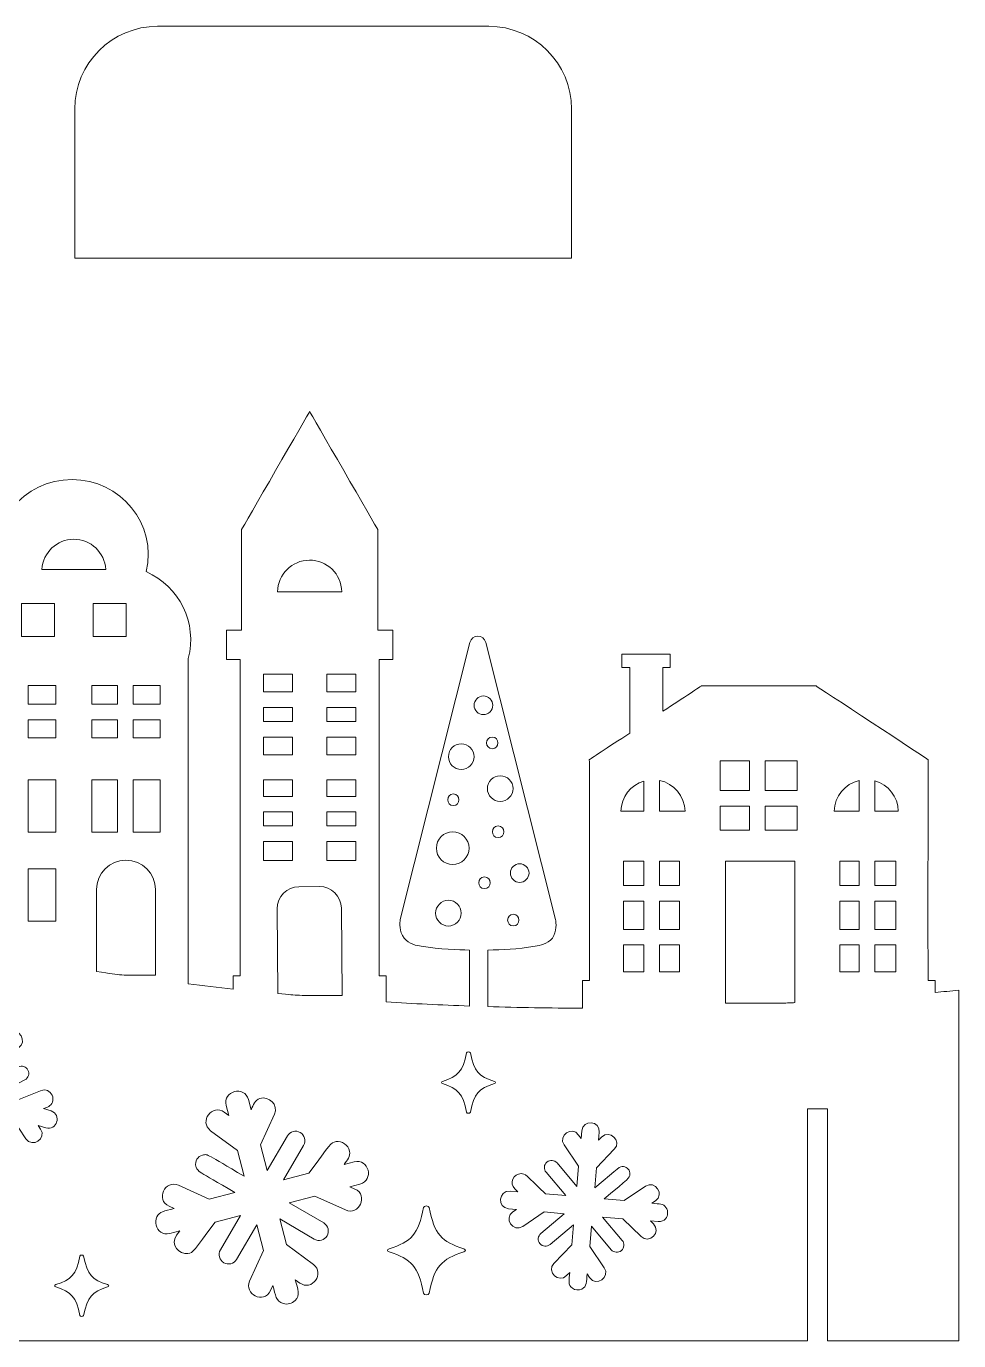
# Model space of a CAD drawing. Header units: inches. Extents: x 1873 to 2490, y -388 to -183.
# Drawn here: x 2036.8 to 2177.6, y -388 to -189.6 of the extents above; entities that cross this region are included whole.
import ezdxf

# ---------------------------------------------------------------- set-up
doc = ezdxf.new("R2010")
doc.units = ezdxf.units.IN
doc.header["$MEASUREMENT"] = 0
doc.layers.add('_U+0421_U+043B_U+043E_U+0439 1', color=7, linetype='Continuous')

# ---------------------------------------------------------------- blocks, each defined once
blk = doc.blocks.new('block 7')
at = {"layer": '_U+0421_U+043B_U+043E_U+0439 1', "color": 1, "lineweight": 5, "true_color": 0xff0000}
blk.add_open_spline([(2119.17, -202.06), (2119.17, -202.06), (2119.17, -224.55), (2119.17, -224.55), (2119.17, -224.55), (2044.17, -224.55), (2044.17, -224.55), (2044.17, -224.55), (2044.17, -202.06), (2044.17, -202.06), (2044.17, -195.15), (2049.77, -189.55), (2056.68, -189.55), (2056.68, -189.55), (2106.66, -189.55), (2106.66, -189.55), (2113.57, -189.55), (2119.17, -195.15), (2119.17, -202.06)], degree=3, knots=[0, 0, 0, 0, 1, 1, 1, 2, 2, 2, 3, 3, 3, 4, 4, 4, 5, 5, 5, 6, 6, 6, 6], dxfattribs=at)
blk = doc.blocks.new('block 6')
at = {"layer": '_U+0421_U+043B_U+043E_U+0439 1'}
blk.add_blockref('block 7', (0, 0), dxfattribs=at)
blk = doc.blocks.new('block 9')
at = {"layer": '_U+0421_U+043B_U+043E_U+0439 1', "color": 1, "lineweight": 5, "true_color": 0xff0000}
for points in [[(2036.11, -276.71), (2041.09, -276.71), (2041.09, -281.69), (2036.11, -281.69), (2036.11, -276.71)], [(2051.94, -276.71), (2051.94, -281.69), (2046.96, -281.69), (2046.96, -276.71), (2051.94, -276.71)], [(2072.66, -287.35), (2077.06, -287.35), (2077.06, -290.04), (2072.66, -290.04), (2072.66, -287.35)], [(2082.2, -290.04), (2082.2, -287.35), (2086.6, -287.35), (2086.6, -290.04), (2082.2, -290.04)], [(2037.14, -291.91), (2037.14, -289.07), (2041.32, -289.07), (2041.32, -291.91), (2037.14, -291.91)], [(2046.73, -291.91), (2046.73, -289.07), (2050.64, -289.07), (2050.64, -291.91), (2046.73, -291.91)], [(2053, -289.07), (2057.05, -289.07), (2057.05, -291.91), (2053, -291.91), (2053, -289.07)], [(2072.66, -292.39), (2077.06, -292.39), (2077.06, -294.51), (2072.66, -294.51), (2072.66, -292.39)], [(2082.2, -294.51), (2082.2, -292.39), (2086.6, -292.39), (2086.6, -294.51), (2082.2, -294.51)], [(2037.14, -296.99), (2037.14, -294.26), (2041.32, -294.26), (2041.32, -296.99), (2037.14, -296.99)], [(2046.73, -296.99), (2046.73, -294.26), (2050.64, -294.26), (2050.64, -296.99), (2046.73, -296.99)], [(2053, -294.26), (2057.05, -294.26), (2057.05, -296.99), (2053, -296.99), (2053, -294.26)], [(2072.66, -296.87), (2077.06, -296.87), (2077.06, -299.56), (2072.66, -299.56), (2072.66, -296.87)], [(2082.2, -299.56), (2082.2, -296.87), (2086.6, -296.87), (2086.6, -299.56), (2082.2, -299.56)], [(2141.6, -300.44), (2146.03, -300.44), (2146.03, -304.93), (2141.6, -304.93), (2141.6, -300.44)], [(2153.25, -304.93), (2148.38, -304.93), (2148.38, -300.44), (2153.25, -300.44), (2153.25, -304.93)], [(2037.14, -311.22), (2037.14, -303.31), (2041.32, -303.31), (2041.32, -311.22), (2037.14, -311.22)], [(2050.64, -303.31), (2050.64, -311.22), (2046.73, -311.22), (2046.73, -303.31), (2050.64, -303.31)], [(2053, -303.31), (2057.05, -303.31), (2057.05, -311.22), (2053, -311.22), (2053, -303.31)], [(2072.66, -303.3), (2077.06, -303.3), (2077.06, -305.82), (2072.66, -305.82), (2072.66, -303.3)], [(2082.2, -305.82), (2082.2, -303.3), (2086.6, -303.3), (2086.6, -305.82), (2082.2, -305.82)], [(2141.6, -307.29), (2146.03, -307.29), (2146.03, -310.94), (2141.6, -310.94), (2141.6, -307.29)], [(2153.25, -310.94), (2148.38, -310.94), (2148.38, -307.29), (2153.25, -307.29), (2153.25, -310.94)], [(2072.66, -308.17), (2077.06, -308.17), (2077.06, -310.29), (2072.66, -310.29), (2072.66, -308.17)], [(2082.2, -310.29), (2082.2, -308.17), (2086.6, -308.17), (2086.6, -310.29), (2082.2, -310.29)], [(2072.66, -312.65), (2077.06, -312.65), (2077.06, -315.51), (2072.66, -315.51), (2072.66, -312.65)], [(2082.2, -315.51), (2082.2, -312.65), (2086.6, -312.65), (2086.6, -315.51), (2082.2, -315.51)], [(2041.32, -316.74), (2041.32, -324.66), (2037.14, -324.66), (2037.14, -316.74), (2041.32, -316.74)], [(2127.01, -319.26), (2127.01, -315.58), (2130.09, -315.58), (2130.09, -319.26), (2127.01, -319.26)], [(2135.46, -319.26), (2132.45, -319.26), (2132.45, -315.58), (2135.46, -315.58), (2135.46, -319.26)], [(2162.59, -319.26), (2159.66, -319.26), (2159.66, -315.58), (2162.59, -315.58), (2162.59, -319.26)], [(2168.11, -319.26), (2164.95, -319.26), (2164.95, -315.58), (2168.11, -315.58), (2168.11, -319.26)], [(2127.01, -325.9), (2127.01, -321.62), (2130.09, -321.62), (2130.09, -325.9), (2127.01, -325.9)], [(2135.46, -325.9), (2132.45, -325.9), (2132.45, -321.62), (2135.46, -321.62), (2135.46, -325.9)], [(2162.59, -325.9), (2159.66, -325.9), (2159.66, -321.62), (2162.59, -321.62), (2162.59, -325.9)], [(2168.11, -325.9), (2164.95, -325.9), (2164.95, -321.62), (2168.11, -321.62), (2168.11, -325.9)], [(2130.09, -328.25), (2130.09, -332.3), (2127.01, -332.3), (2127.01, -328.25), (2130.09, -328.25)], [(2135.46, -332.3), (2132.45, -332.3), (2132.45, -328.25), (2135.46, -328.25), (2135.46, -332.3)], [(2162.59, -332.3), (2159.66, -332.3), (2159.66, -328.25), (2162.59, -328.25), (2162.59, -332.3)], [(2168.11, -332.3), (2164.95, -332.3), (2164.95, -328.25), (2168.11, -328.25), (2168.11, -332.3)]]:
    blk.add_lwpolyline(points, dxfattribs=at)
for points, knots in [([(2174.06, -335.42), (2174.06, -335.42), (2174.06, -333.64), (2174.06, -333.64), (2174.06, -333.64), (2172.99, -333.64), (2172.99, -333.64), (2172.99, -326), (2172.98, -300.46), (2173.02, -300.28), (2173.01, -300.27), (2156.09, -289.14), (2156.08, -289.13), (2156.08, -289.13), (2138.79, -289.13), (2138.79, -289.13), (2138.79, -289.13), (2136.15, -290.87), (2132.95, -292.97), (2132.95, -292.97), (2132.95, -286.36), (2132.95, -286.36), (2132.95, -286.36), (2134.05, -286.36), (2134.05, -286.36), (2134.05, -286.36), (2134.05, -284.36), (2134.05, -284.36), (2134.05, -284.36), (2126.76, -284.36), (2126.76, -284.36), (2126.76, -284.36), (2126.76, -286.36), (2126.76, -286.36), (2126.76, -286.36), (2127.96, -286.36), (2127.96, -286.36), (2127.96, -286.36), (2127.96, -296.26), (2127.96, -296.26), (2124.64, -298.44), (2121.85, -300.28), (2121.85, -300.28), (2121.9, -300.49), (2121.89, -326), (2121.88, -333.64), (2121.88, -333.64), (2120.81, -333.64), (2120.81, -333.64), (2120.81, -333.64), (2120.81, -337.8), (2120.81, -337.8), (2115.91, -337.79), (2111.15, -337.7), (2106.52, -337.56), (2106.52, -337.56), (2106.52, -329.03), (2106.52, -329.03), (2108.69, -328.97), (2110.93, -328.91), (2113.69, -328.44), (2114.39, -328.32), (2115.51, -328.15), (2116.27, -327.21), (2116.98, -326.21), (2116.86, -324.92), (2116.74, -324.39), (2116.74, -324.39), (2106.23, -282.61), (2106.23, -282.61), (2105.93, -281.32), (2104.11, -281.32), (2103.82, -282.61), (2103.82, -282.61), (2093.3, -324.39), (2093.3, -324.39), (2093.24, -324.92), (2093.12, -326.21), (2093.89, -327.21), (2094.65, -328.15), (2095.77, -328.38), (2096.47, -328.44), (2099.29, -328.91), (2102.05, -328.97), (2103.76, -329.03), (2103.76, -329.03), (2103.76, -337.47), (2103.76, -337.47), (2099.45, -337.31), (2095.25, -337.11), (2091.17, -336.86), (2091.17, -336.86), (2091.17, -332.92), (2091.17, -332.92), (2091.17, -332.92), (2090.11, -332.92), (2090.11, -332.92), (2090.11, -332.92), (2090.11, -285.15), (2090.11, -285.15), (2090.11, -285.15), (2092.17, -285.15), (2092.17, -285.15), (2092.17, -285.15), (2092.17, -280.75), (2092.17, -280.75), (2092.17, -280.75), (2089.91, -280.75), (2089.91, -280.75), (2089.91, -280.75), (2089.91, -265.51), (2089.91, -265.51), (2089.8, -265.33), (2079.73, -247.89), (2079.63, -247.72), (2079.52, -247.91), (2069.46, -265.33), (2069.36, -265.52), (2069.36, -265.52), (2069.36, -280.75), (2069.36, -280.75), (2069.36, -280.75), (2067.09, -280.75), (2067.09, -280.75), (2067.09, -280.75), (2067.09, -285.15), (2067.09, -285.15), (2067.09, -285.15), (2069.16, -285.15), (2069.16, -285.15), (2069.16, -285.15), (2069.16, -332.92), (2069.16, -332.92), (2069.16, -332.92), (2068.09, -332.92), (2068.09, -332.92), (2068.09, -332.92), (2068.09, -334.91), (2068.09, -334.91), (2065.78, -334.66), (2063.53, -334.4), (2061.31, -334.13), (2061.31, -334.13), (2061.31, -285.02), (2061.31, -285.02), (2062.71, -279.61), (2059.96, -274.15), (2054.96, -271.89), (2056.65, -264.67), (2051.06, -257.99), (2043.75, -257.99), (2036.42, -257.99), (2030.85, -264.68), (2032.53, -271.89), (2027.53, -274.15), (2024.93, -279.51), (2026.08, -284.61), (2026.08, -284.61), (2026.08, -328.72), (2026.08, -328.72), (2023.61, -328.28), (2021.17, -327.87), (2018.76, -327.49), (2019.62, -326.23), (2019.25, -324.49), (2017.87, -323.7), (2020.17, -322.9), (2018.44, -319.7), (2018.44, -315.82), (2018.44, -313.63), (2018.24, -311.65), (2017.91, -310.2), (2018.35, -309.56), (2018.31, -308.69), (2017.75, -308.09), (2018.97, -307.46), (2019.54, -306.01), (2019.04, -304.7), (2019.11, -304.55), (2023.99, -294.67), (2024.16, -294.67), (2024.16, -294.67), (2016.51, -288.76), (2016.51, -288.76), (2016.51, -288.76), (2008.86, -294.67), (2008.86, -294.67), (2009.03, -294.67), (2013.9, -304.55), (2013.98, -304.7), (2013.47, -306.01), (2014.04, -307.46), (2015.26, -308.09), (2014.69, -308.7), (2014.64, -309.64), (2015.21, -310.33), (2014.9, -311.77), (2014.71, -313.7), (2014.71, -315.82), (2014.71, -319.67), (2012.76, -322.94), (2015.12, -323.72), (2014.06, -324.34), (2013.55, -325.57), (2013.91, -326.76), (2011.72, -326.44), (2009.56, -326.14), (2007.43, -325.87), (2007.43, -325.87), (2007.43, -325.35), (2007.43, -325.35), (2007.43, -325.35), (2006.16, -325.35), (2006.16, -325.35), (2006.16, -325.35), (2006.16, -299.66), (2006.16, -299.66), (2006.16, -299.66), (2009.23, -299.66), (2009.23, -299.66), (2009.23, -299.66), (2004.76, -293.69), (2004.76, -293.69), (2004.76, -293.69), (2004.96, -280.92), (2004.96, -280.92), (2004.96, -280.92), (2006.06, -280.92), (2006.06, -280.92), (2006.06, -280.92), (2006.06, -278.93), (2006.06, -278.93), (2006.06, -278.93), (1998.77, -278.93), (1998.77, -278.93), (1998.77, -278.93), (1998.77, -280.92), (1998.77, -280.92), (1998.77, -280.92), (1999.97, -280.92), (1999.97, -280.92), (1999.97, -280.92), (1999.97, -287.3), (1999.97, -287.3), (1999.97, -287.3), (1995.15, -280.86), (1995.15, -280.86), (1995.15, -280.86), (1981.08, -299.66), (1981.08, -299.66), (1981.08, -299.66), (1984.14, -299.66), (1984.14, -299.66), (1984.14, -299.66), (1984.14, -323.55), (1984.14, -323.55), (1982.15, -323.41), (1979.52, -323.26), (1977.8, -323.17), (1977.8, -323.17), (1977.8, -279.95), (1977.8, -279.95), (1979.29, -279.91), (1980.77, -279.82), (1982.25, -279.86), (1978.06, -273.12), (1976.37, -266), (1976.37, -262.76), (1976.37, -262.76), (1952.91, -262.76), (1952.91, -262.76), (1952.91, -262.76), (1953, -257.05), (1953, -257.05), (1953, -257.05), (1954.14, -257.05), (1954.14, -257.05), (1954.14, -257.05), (1954.14, -255.01), (1954.14, -255.01), (1954.14, -255.01), (1946.66, -255.01), (1946.66, -255.01), (1946.66, -255.01), (1946.66, -257.05), (1946.66, -257.05), (1946.66, -257.05), (1947.89, -257.05), (1947.89, -257.05), (1947.89, -257.05), (1947.89, -262.76), (1947.89, -262.76), (1947.89, -262.76), (1945.73, -262.76), (1945.73, -262.76), (1945.73, -266.35), (1943.88, -273.37), (1939.84, -279.86), (1941.33, -279.82), (1942.81, -279.91), (1944.29, -279.95), (1944.29, -279.95), (1944.29, -323.18), (1944.29, -323.18), (1941.92, -323.31), (1940.55, -323.39), (1937.9, -323.59), (1937.9, -323.59), (1937.9, -298.25), (1937.9, -298.25), (1937.9, -298.25), (1940.97, -298.25), (1940.97, -298.25), (1940.97, -298.25), (1926.89, -279.45), (1926.89, -279.45), (1926.89, -279.45), (1922.08, -285.88), (1922.08, -285.88), (1922.08, -285.88), (1922.08, -279.51), (1922.08, -279.51), (1922.08, -279.51), (1923.27, -279.51), (1923.27, -279.51), (1923.27, -279.51), (1923.27, -277.51), (1923.27, -277.51), (1923.27, -277.51), (1915.98, -277.51), (1915.98, -277.51), (1915.98, -277.51), (1915.98, -279.51), (1915.98, -279.51), (1915.98, -279.51), (1917.09, -279.51), (1917.09, -279.51), (1917.09, -279.51), (1917.29, -292.28), (1917.29, -292.28), (1917.29, -292.28), (1912.81, -298.25), (1912.81, -298.25), (1912.81, -298.25), (1915.88, -298.25), (1915.88, -298.25), (1915.88, -298.25), (1915.88, -323.94), (1915.88, -323.94), (1915.88, -323.94), (1914.61, -323.94), (1914.61, -323.94), (1914.61, -323.94), (1914.61, -326.37), (1914.61, -326.37), (1907.42, -327.55), (1901.16, -328.91), (1895.81, -330.25), (1895.81, -330.25), (1895.81, -324.99), (1895.81, -324.99), (1904.08, -324.71), (1907.9, -324.66), (1907.37, -319.87), (1907.37, -319.87), (1895.75, -273.71), (1895.75, -273.71), (1895.42, -272.28), (1893.41, -272.28), (1893.09, -273.71), (1893.09, -273.71), (1881.47, -319.87), (1881.47, -319.87), (1881.34, -320.45), (1881.21, -321.88), (1881.99, -322.98), (1882.83, -324.02), (1884.06, -324.21), (1884.84, -324.34), (1887.89, -324.86), (1890.36, -324.93), (1892.76, -324.99), (1892.76, -324.99), (1892.76, -331.04), (1892.76, -331.04), (1881.17, -334.11), (1874.56, -336.87), (1872.83, -336.87), (1872.83, -339.68), (1872.83, -388), (1872.83, -388), (1872.83, -388), (1892.64, -388), (1892.64, -388), (1892.64, -388), (1892.64, -353), (1892.64, -353), (1892.64, -353), (1895.64, -353), (1895.64, -353), (1895.64, -353), (1895.64, -388), (1895.64, -388), (1895.64, -388), (2154.81, -388), (2154.81, -388), (2154.81, -388), (2154.81, -353), (2154.81, -353), (2154.81, -353), (2157.81, -353), (2157.81, -353), (2157.81, -353), (2157.81, -388), (2157.81, -388), (2157.81, -388), (2177.63, -388), (2177.63, -388), (2177.63, -388), (2177.63, -335.09), (2177.63, -335.09), (2176.43, -335.2), (2175.24, -335.31), (2174.06, -335.42)], [0, 0, 0, 0, 1, 1, 1, 2, 2, 2, 3, 3, 3, 4, 4, 4, 5, 5, 5, 6, 6, 6, 7, 7, 7, 8, 8, 8, 9, 9, 9, 10, 10, 10, 11, 11, 11, 12, 12, 12, 13, 13, 13, 14, 14, 14, 15, 15, 15, 16, 16, 16, 17, 17, 17, 18, 18, 18, 19, 19, 19, 20, 20, 20, 21, 21, 21, 22, 22, 22, 23, 23, 23, 24, 24, 24, 25, 25, 25, 26, 26, 26, 27, 27, 27, 28, 28, 28, 29, 29, 29, 30, 30, 30, 31, 31, 31, 32, 32, 32, 33, 33, 33, 34, 34, 34, 35, 35, 35, 36, 36, 36, 37, 37, 37, 38, 38, 38, 39, 39, 39, 40, 40, 40, 41, 41, 41, 42, 42, 42, 43, 43, 43, 44, 44, 44, 45, 45, 45, 46, 46, 46, 47, 47, 47, 48, 48, 48, 49, 49, 49, 50, 50, 50, 51, 51, 51, 52, 52, 52, 53, 53, 53, 54, 54, 54, 55, 55, 55, 56, 56, 56, 57, 57, 57, 58, 58, 58, 59, 59, 59, 60, 60, 60, 61, 61, 61, 62, 62, 62, 63, 63, 63, 64, 64, 64, 65, 65, 65, 66, 66, 66, 67, 67, 67, 68, 68, 68, 69, 69, 69, 70, 70, 70, 71, 71, 71, 72, 72, 72, 73, 73, 73, 74, 74, 74, 75, 75, 75, 76, 76, 76, 77, 77, 77, 78, 78, 78, 79, 79, 79, 80, 80, 80, 81, 81, 81, 82, 82, 82, 83, 83, 83, 84, 84, 84, 85, 85, 85, 86, 86, 86, 87, 87, 87, 88, 88, 88, 89, 89, 89, 90, 90, 90, 91, 91, 91, 92, 92, 92, 93, 93, 93, 94, 94, 94, 95, 95, 95, 96, 96, 96, 97, 97, 97, 98, 98, 98, 99, 99, 99, 100, 100, 100, 101, 101, 101, 102, 102, 102, 103, 103, 103, 104, 104, 104, 105, 105, 105, 106, 106, 106, 107, 107, 107, 108, 108, 108, 109, 109, 109, 110, 110, 110, 111, 111, 111, 112, 112, 112, 113, 113, 113, 114, 114, 114, 115, 115, 115, 116, 116, 116, 117, 117, 117, 118, 118, 118, 119, 119, 119, 120, 120, 120, 121, 121, 121, 122, 122, 122, 123, 123, 123, 124, 124, 124, 125, 125, 125, 126, 126, 126, 127, 127, 127, 128, 128, 128, 129, 129, 129, 130, 130, 130, 131, 131, 131, 132, 132, 132, 133, 133, 133, 134, 134, 134, 135, 135, 135, 136, 136, 136, 137, 137, 137, 138, 138, 138, 139, 139, 139, 140, 140, 140, 141, 141, 141, 141]), ([(2043.98, -267.01), (2046.57, -266.99), (2048.69, -269), (2048.86, -271.55), (2048.86, -271.55), (2039.19, -271.55), (2039.19, -271.55), (2039.36, -268.97), (2041.51, -267.01), (2043.98, -267.01)], [0, 0, 0, 0, 1, 1, 1, 2, 2, 2, 3, 3, 3, 3]), ([(2079.59, -270.16), (2082.25, -270.14), (2084.43, -272.26), (2084.47, -274.92), (2084.47, -274.92), (2074.79, -274.92), (2074.79, -274.92), (2074.83, -272.3), (2076.95, -270.18), (2079.59, -270.16)], [0, 0, 0, 0, 1, 1, 1, 2, 2, 2, 3, 3, 3, 3]), ([(2105.87, -290.66), (2106.64, -290.66), (2107.28, -291.31), (2107.28, -292.07), (2107.28, -292.83), (2106.64, -293.48), (2105.87, -293.48), (2105.11, -293.48), (2104.46, -292.83), (2104.46, -292.07), (2104.46, -291.31), (2105.11, -290.66), (2105.87, -290.66)], [0, 0, 0, 0, 1, 1, 1, 2, 2, 2, 3, 3, 3, 4, 4, 4, 4]), ([(2107.2, -298.63), (2106.06, -298.63), (2106.07, -296.86), (2107.2, -296.86), (2108.34, -296.86), (2108.34, -298.63), (2107.2, -298.63)], [0, 0, 0, 0, 1, 1, 1, 2, 2, 2, 2]), ([(2102.52, -301.77), (2101.47, -301.77), (2100.58, -300.88), (2100.58, -299.83), (2100.58, -298.71), (2101.47, -297.89), (2102.52, -297.89), (2103.58, -297.89), (2104.46, -298.77), (2104.46, -299.83), (2104.46, -300.88), (2103.58, -301.77), (2102.52, -301.77)], [0, 0, 0, 0, 1, 1, 1, 2, 2, 2, 3, 3, 3, 4, 4, 4, 4]), ([(2110.34, -304.64), (2110.34, -305.7), (2109.46, -306.58), (2108.4, -306.58), (2107.34, -306.58), (2106.46, -305.7), (2106.46, -304.64), (2106.46, -303.59), (2107.34, -302.71), (2108.4, -302.71), (2109.46, -302.71), (2110.34, -303.59), (2110.34, -304.64)], [0, 0, 0, 0, 1, 1, 1, 2, 2, 2, 3, 3, 3, 4, 4, 4, 4]), ([(2130.09, -303.51), (2130.09, -303.51), (2130.09, -308.07), (2130.09, -308.07), (2130.09, -308.07), (2126.62, -308.07), (2126.62, -308.07), (2126.66, -305.91), (2128.11, -304.1), (2130.09, -303.51)], [0, 0, 0, 0, 1, 1, 1, 2, 2, 2, 3, 3, 3, 3]), ([(2132.45, -308.07), (2132.45, -308.07), (2132.45, -303.41), (2132.45, -303.41), (2134.62, -303.86), (2136.27, -305.76), (2136.31, -308.07), (2136.31, -308.07), (2132.45, -308.07), (2132.45, -308.07)], [0, 0, 0, 0, 1, 1, 1, 2, 2, 2, 3, 3, 3, 3]), ([(2162.59, -308.07), (2162.59, -308.07), (2158.82, -308.07), (2158.82, -308.07), (2158.87, -305.8), (2160.46, -303.91), (2162.59, -303.43), (2162.59, -303.43), (2162.59, -308.07), (2162.59, -308.07)], [0, 0, 0, 0, 1, 1, 1, 2, 2, 2, 3, 3, 3, 3]), ([(2164.95, -308.07), (2164.95, -308.07), (2164.95, -303.48), (2164.95, -303.48), (2166.97, -304.04), (2168.47, -305.87), (2168.51, -308.07), (2168.51, -308.07), (2164.95, -308.07), (2164.95, -308.07)], [0, 0, 0, 0, 1, 1, 1, 2, 2, 2, 3, 3, 3, 3]), ([(2101.32, -305.45), (2102.46, -305.45), (2102.46, -307.21), (2101.32, -307.21), (2100.18, -307.21), (2100.19, -305.45), (2101.32, -305.45)], [0, 0, 0, 0, 1, 1, 1, 2, 2, 2, 2]), ([(2101.23, -316.1), (2099.88, -316.1), (2098.76, -314.99), (2098.76, -313.63), (2098.76, -312.28), (2099.88, -311.17), (2101.23, -311.17), (2102.58, -311.17), (2103.7, -312.28), (2103.7, -313.63), (2103.7, -314.99), (2102.58, -316.1), (2101.23, -316.1)], [0, 0, 0, 0, 1, 1, 1, 2, 2, 2, 3, 3, 3, 4, 4, 4, 4]), ([(2108.08, -312.03), (2106.95, -312.03), (2106.95, -310.27), (2108.08, -310.27), (2109.22, -310.27), (2109.22, -312.03), (2108.08, -312.03)], [0, 0, 0, 0, 1, 1, 1, 2, 2, 2, 2]), ([(2056.34, -332.8), (2050.22, -332.8), (2051.86, -332.92), (2047.44, -332.26), (2047.44, -332.26), (2047.44, -319.9), (2047.44, -319.9), (2047.44, -317.44), (2049.43, -315.45), (2051.89, -315.45), (2054.35, -315.45), (2056.34, -317.44), (2056.34, -319.9), (2056.34, -319.9), (2056.34, -332.8), (2056.34, -332.8)], [0, 0, 0, 0, 1, 1, 1, 2, 2, 2, 3, 3, 3, 4, 4, 4, 5, 5, 5, 5]), ([(2111.34, -315.99), (2112.1, -315.99), (2112.75, -316.63), (2112.75, -317.4), (2112.75, -318.16), (2112.1, -318.81), (2111.34, -318.81), (2110.57, -318.81), (2109.93, -318.16), (2109.93, -317.4), (2109.93, -316.63), (2110.57, -315.99), (2111.34, -315.99)], [0, 0, 0, 0, 1, 1, 1, 2, 2, 2, 3, 3, 3, 4, 4, 4, 4]), ([(2152.9, -336.96), (2151.59, -337.04), (2153, -337.02), (2142.4, -337.02), (2142.4, -337.02), (2142.4, -315.58), (2142.4, -315.58), (2142.4, -315.58), (2152.9, -315.58), (2152.9, -315.58), (2152.9, -315.58), (2152.9, -336.96), (2152.9, -336.96)], [0, 0, 0, 0, 1, 1, 1, 2, 2, 2, 3, 3, 3, 4, 4, 4, 4]), ([(2084.54, -335.86), (2076.78, -335.86), (2078.4, -335.93), (2074.84, -335.59), (2074.84, -335.59), (2074.73, -322.79), (2074.73, -322.79), (2074.71, -320.97), (2076.18, -319.47), (2078, -319.46), (2078, -319.46), (2081.09, -319.43), (2081.09, -319.43), (2082.91, -319.42), (2084.41, -320.88), (2084.42, -322.71), (2084.42, -322.71), (2084.54, -335.86), (2084.54, -335.86)], [0, 0, 0, 0, 1, 1, 1, 2, 2, 2, 3, 3, 3, 4, 4, 4, 5, 5, 5, 6, 6, 6, 6]), ([(2106.02, -319.73), (2104.89, -319.73), (2104.89, -317.97), (2106.02, -317.97), (2107.16, -317.97), (2107.16, -319.73), (2106.02, -319.73)], [0, 0, 0, 0, 1, 1, 1, 2, 2, 2, 2]), ([(2100.58, -325.39), (2099.53, -325.39), (2098.65, -324.51), (2098.65, -323.45), (2098.65, -322.39), (2099.53, -321.51), (2100.58, -321.51), (2101.64, -321.51), (2102.52, -322.39), (2102.52, -323.45), (2102.52, -324.51), (2101.64, -325.39), (2100.58, -325.39)], [0, 0, 0, 0, 1, 1, 1, 2, 2, 2, 3, 3, 3, 4, 4, 4, 4]), ([(2110.38, -325.38), (2109.24, -325.38), (2109.24, -323.61), (2110.38, -323.61), (2111.51, -323.61), (2111.51, -325.38), (2110.38, -325.38)], [0, 0, 0, 0, 1, 1, 1, 2, 2, 2, 2]), ([(2039.79, -355.86), (2039.79, -355.86), (2038.64, -355.5), (2038.64, -355.5), (2038.64, -355.5), (2039, -356.04), (2039, -356.04), (2039.96, -357.49), (2037.75, -358.96), (2036.78, -357.51), (2036.78, -357.51), (2034.64, -354.28), (2034.64, -354.28), (2034.64, -354.28), (2031.72, -353.36), (2031.72, -353.36), (2031.72, -353.36), (2033.86, -357.46), (2033.86, -357.46), (2034.13, -357.98), (2033.92, -358.65), (2033.4, -358.92), (2032.87, -359.19), (2032.2, -358.98), (2031.93, -358.47), (2031.93, -358.47), (2029.8, -354.37), (2029.8, -354.37), (2029.8, -354.37), (2028.88, -357.28), (2028.88, -357.28), (2028.88, -357.28), (2030.3, -360.88), (2030.3, -360.88), (2030.93, -362.49), (2028.48, -363.46), (2027.82, -361.87), (2027.82, -361.87), (2027.58, -361.26), (2027.58, -361.26), (2027.24, -362.35), (2027.15, -363.1), (2026.29, -363.29), (2025.83, -363.39), (2025.29, -363.24), (2024.94, -362.86), (2024.34, -362.21), (2024.71, -361.52), (2025.05, -360.46), (2025.05, -360.46), (2024.5, -360.82), (2024.5, -360.82), (2023.86, -361.23), (2023.06, -361.05), (2022.68, -360.41), (2022.35, -359.86), (2022.33, -359.05), (2023.04, -358.6), (2023.04, -358.6), (2026.27, -356.45), (2026.27, -356.45), (2026.27, -356.45), (2027.18, -353.54), (2027.18, -353.54), (2027.18, -353.54), (2023.09, -355.68), (2023.09, -355.68), (2022.57, -355.95), (2021.89, -355.73), (2021.62, -355.21), (2021.35, -354.69), (2021.56, -354.02), (2022.08, -353.75), (2022.08, -353.75), (2026.18, -351.62), (2026.18, -351.62), (2026.18, -351.62), (2023.27, -350.7), (2023.27, -350.7), (2019.36, -352.23), (2019.28, -352.38), (2018.68, -352.12), (2018.07, -351.86), (2017.67, -351.06), (2017.94, -350.37), (2018.18, -349.77), (2018.69, -349.64), (2019.29, -349.4), (2019.29, -349.4), (2018.14, -349.04), (2018.14, -349.04), (2017.32, -348.78), (2017.09, -348.02), (2017.29, -347.4), (2017.29, -347.4), (2017.29, -347.39), (2017.29, -347.39), (2017.39, -347.08), (2017.6, -346.8), (2017.87, -346.63), (2018.47, -346.25), (2018.91, -346.49), (2020.09, -346.87), (2020.09, -346.87), (2019.73, -346.32), (2019.73, -346.32), (2018.76, -344.88), (2020.98, -343.41), (2021.95, -344.86), (2021.95, -344.86), (2024.09, -348.08), (2024.09, -348.08), (2024.09, -348.08), (2027, -349), (2027, -349), (2024.7, -344.57), (2024.62, -344.66), (2024.8, -344.08), (2024.99, -343.49), (2025.59, -343.19), (2026.16, -343.37), (2026.74, -343.56), (2026.62, -343.56), (2028.93, -348), (2028.93, -348), (2029.85, -345.09), (2029.85, -345.09), (2029.85, -345.09), (2028.43, -341.48), (2028.43, -341.48), (2027.81, -339.87), (2030.25, -338.91), (2030.9, -340.5), (2030.9, -340.5), (2031.14, -341.1), (2031.14, -341.1), (2031.14, -341.1), (2031.51, -339.96), (2031.51, -339.96), (2032.03, -338.3), (2034.57, -339.1), (2034.04, -340.76), (2034.04, -340.76), (2033.68, -341.9), (2033.68, -341.9), (2033.68, -341.9), (2034.23, -341.54), (2034.23, -341.54), (2035.74, -340.57), (2037.08, -342.87), (2035.69, -343.77), (2035.69, -343.77), (2032.46, -345.91), (2032.46, -345.91), (2032.46, -345.91), (2031.54, -348.82), (2031.54, -348.82), (2031.54, -348.82), (2035.64, -346.69), (2035.64, -346.69), (2036.16, -346.42), (2036.83, -346.62), (2037.1, -347.15), (2037.37, -347.65), (2037.18, -348.33), (2036.64, -348.62), (2036.64, -348.62), (2032.55, -350.75), (2032.55, -350.75), (2032.55, -350.75), (2035.46, -351.67), (2035.46, -351.67), (2039.35, -350.14), (2039.45, -349.98), (2040.05, -350.24), (2040.64, -350.5), (2041.07, -351.29), (2040.78, -352), (2040.55, -352.61), (2040.02, -352.74), (2039.44, -352.96), (2039.44, -352.96), (2040.59, -353.32), (2040.59, -353.32), (2041.41, -353.58), (2041.63, -354.36), (2041.43, -354.99), (2041.24, -355.62), (2040.6, -356.12), (2039.79, -355.86)], [0, 0, 0, 0, 1, 1, 1, 2, 2, 2, 3, 3, 3, 4, 4, 4, 5, 5, 5, 6, 6, 6, 7, 7, 7, 8, 8, 8, 9, 9, 9, 10, 10, 10, 11, 11, 11, 12, 12, 12, 13, 13, 13, 14, 14, 14, 15, 15, 15, 16, 16, 16, 17, 17, 17, 18, 18, 18, 19, 19, 19, 20, 20, 20, 21, 21, 21, 22, 22, 22, 23, 23, 23, 24, 24, 24, 25, 25, 25, 26, 26, 26, 27, 27, 27, 28, 28, 28, 29, 29, 29, 30, 30, 30, 31, 31, 31, 32, 32, 32, 33, 33, 33, 34, 34, 34, 35, 35, 35, 36, 36, 36, 37, 37, 37, 38, 38, 38, 39, 39, 39, 40, 40, 40, 41, 41, 41, 42, 42, 42, 43, 43, 43, 44, 44, 44, 45, 45, 45, 46, 46, 46, 47, 47, 47, 48, 48, 48, 49, 49, 49, 50, 50, 50, 51, 51, 51, 52, 52, 52, 53, 53, 53, 54, 54, 54, 55, 55, 55, 56, 56, 56, 57, 57, 57, 58, 58, 58, 59, 59, 59, 60, 60, 60, 61, 61, 61, 62, 62, 62, 63, 63, 63, 63]), ([(2107.52, -349.19), (2105.17, -349.93), (2104.44, -350.7), (2103.89, -353.5), (2103.84, -353.72), (2103.36, -353.72), (2103.32, -353.5), (2102.76, -350.7), (2102.03, -349.93), (2099.69, -349.19), (2099.47, -349.12), (2099.47, -348.92), (2099.69, -348.85), (2102.03, -348.11), (2102.76, -347.34), (2103.32, -344.54), (2103.36, -344.32), (2103.84, -344.32), (2103.89, -344.54), (2104.44, -347.34), (2105.17, -348.11), (2107.52, -348.85), (2107.73, -348.92), (2107.73, -349.12), (2107.52, -349.19)], [0, 0, 0, 0, 1, 1, 1, 2, 2, 2, 3, 3, 3, 4, 4, 4, 5, 5, 5, 6, 6, 6, 7, 7, 7, 8, 8, 8, 8]), ([(2087.22, -364.35), (2087.22, -364.35), (2085.7, -364.75), (2085.7, -364.75), (2085.7, -364.75), (2086.47, -365.1), (2086.47, -365.1), (2088.55, -366.03), (2087.11, -369.19), (2085.03, -368.26), (2085.03, -368.26), (2080.42, -366.17), (2080.42, -366.17), (2080.42, -366.17), (2076.56, -367.17), (2076.56, -367.17), (2076.56, -367.17), (2081.77, -370.23), (2081.77, -370.23), (2082.42, -370.62), (2082.65, -371.51), (2082.26, -372.17), (2081.87, -372.83), (2080.99, -373.07), (2080.33, -372.68), (2080.33, -372.68), (2075.12, -369.62), (2075.12, -369.62), (2075.12, -369.62), (2076.12, -373.48), (2076.12, -373.48), (2076.12, -373.48), (2080.19, -376.49), (2080.19, -376.49), (2082, -377.85), (2079.96, -380.6), (2078.13, -379.29), (2078.13, -379.29), (2077.45, -378.79), (2077.45, -378.79), (2077.83, -380.26), (2078.24, -381.13), (2077.42, -381.93), (2076.99, -382.36), (2076.29, -382.58), (2075.64, -382.4), (2074.53, -382.09), (2074.47, -381.12), (2074.09, -379.66), (2074.09, -379.66), (2073.73, -380.44), (2073.73, -380.44), (2072.71, -382.57), (2069.65, -380.93), (2070.57, -378.99), (2070.57, -378.99), (2072.66, -374.38), (2072.66, -374.38), (2072.66, -374.38), (2071.66, -370.52), (2071.66, -370.52), (2071.66, -370.52), (2068.6, -375.72), (2068.6, -375.72), (2068.21, -376.39), (2067.32, -376.62), (2066.66, -376.23), (2066, -375.84), (2065.77, -374.95), (2066.16, -374.29), (2066.16, -374.29), (2069.21, -369.08), (2069.21, -369.08), (2069.21, -369.08), (2065.35, -370.09), (2065.35, -370.09), (2062.09, -374.49), (2062.09, -374.72), (2061.25, -374.84), (2059.94, -375.05), (2058.52, -373.51), (2059.54, -372.09), (2059.54, -372.09), (2060.05, -371.4), (2060.05, -371.4), (2060.05, -371.4), (2058.53, -371.8), (2058.53, -371.8), (2057.44, -372.08), (2056.66, -371.4), (2056.44, -370.58), (2056.44, -370.58), (2056.44, -370.58), (2056.44, -370.58), (2056.33, -370.15), (2056.37, -369.7), (2056.55, -369.32), (2056.96, -368.49), (2057.61, -368.45), (2059.17, -368.05), (2059.17, -368.05), (2058.4, -367.7), (2058.4, -367.7), (2056.33, -366.76), (2057.76, -363.6), (2059.84, -364.53), (2059.84, -364.53), (2064.45, -366.62), (2064.45, -366.62), (2064.45, -366.62), (2068.31, -365.62), (2068.31, -365.62), (2062.68, -362.31), (2062.67, -362.46), (2062.46, -361.69), (2062.26, -360.9), (2062.73, -360.17), (2063.47, -359.97), (2064.24, -359.77), (2064.11, -359.86), (2069.75, -363.17), (2069.75, -363.17), (2068.75, -359.31), (2068.75, -359.31), (2068.75, -359.31), (2064.68, -356.3), (2064.68, -356.3), (2062.86, -354.94), (2064.92, -352.2), (2066.74, -353.5), (2066.74, -353.5), (2067.42, -354.01), (2067.42, -354.01), (2067.42, -354.01), (2067.03, -352.49), (2067.03, -352.49), (2066.46, -350.28), (2069.82, -349.42), (2070.39, -351.61), (2070.39, -351.61), (2070.79, -353.13), (2070.79, -353.13), (2071.14, -352.37), (2071.33, -351.71), (2072.12, -351.44), (2073.47, -350.98), (2074.97, -352.39), (2074.3, -353.8), (2074.3, -353.8), (2072.21, -358.42), (2072.21, -358.42), (2072.21, -358.42), (2073.21, -362.28), (2073.21, -362.28), (2073.21, -362.28), (2076.27, -357.07), (2076.27, -357.07), (2076.65, -356.42), (2077.53, -356.17), (2078.21, -356.57), (2078.84, -356.94), (2079.13, -357.82), (2078.71, -358.51), (2078.71, -358.51), (2075.66, -363.71), (2075.66, -363.71), (2075.66, -363.71), (2079.52, -362.71), (2079.52, -362.71), (2082.78, -358.3), (2082.77, -358.08), (2083.62, -357.95), (2084.48, -357.82), (2085.47, -358.43), (2085.65, -359.39), (2085.8, -360.22), (2085.33, -360.71), (2084.83, -361.38), (2084.83, -361.38), (2086.35, -360.99), (2086.35, -360.99), (2087.44, -360.71), (2088.22, -361.41), (2088.44, -362.25), (2088.66, -363.08), (2088.3, -364.07), (2087.22, -364.35)], [0, 0, 0, 0, 1, 1, 1, 2, 2, 2, 3, 3, 3, 4, 4, 4, 5, 5, 5, 6, 6, 6, 7, 7, 7, 8, 8, 8, 9, 9, 9, 10, 10, 10, 11, 11, 11, 12, 12, 12, 13, 13, 13, 14, 14, 14, 15, 15, 15, 16, 16, 16, 17, 17, 17, 18, 18, 18, 19, 19, 19, 20, 20, 20, 21, 21, 21, 22, 22, 22, 23, 23, 23, 24, 24, 24, 25, 25, 25, 26, 26, 26, 27, 27, 27, 28, 28, 28, 29, 29, 29, 30, 30, 30, 31, 31, 31, 32, 32, 32, 33, 33, 33, 34, 34, 34, 35, 35, 35, 36, 36, 36, 37, 37, 37, 38, 38, 38, 39, 39, 39, 40, 40, 40, 41, 41, 41, 42, 42, 42, 43, 43, 43, 44, 44, 44, 45, 45, 45, 46, 46, 46, 47, 47, 47, 48, 48, 48, 49, 49, 49, 50, 50, 50, 51, 51, 51, 52, 52, 52, 53, 53, 53, 54, 54, 54, 55, 55, 55, 56, 56, 56, 57, 57, 57, 58, 58, 58, 59, 59, 59, 60, 60, 60, 61, 61, 61, 62, 62, 62, 62]), ([(2132.26, -370), (2132.26, -370), (2131.07, -369.9), (2131.07, -369.9), (2131.07, -369.9), (2131.54, -370.35), (2131.54, -370.35), (2132.8, -371.62), (2130.88, -373.47), (2129.68, -372.26), (2129.68, -372.26), (2126.89, -369.58), (2126.89, -369.58), (2126.89, -369.58), (2123.85, -369.33), (2123.85, -369.33), (2123.85, -369.33), (2126.83, -372.86), (2126.83, -372.86), (2127.2, -373.31), (2127.14, -374.01), (2126.7, -374.39), (2126.25, -374.77), (2125.55, -374.71), (2125.17, -374.26), (2125.17, -374.26), (2122.19, -370.73), (2122.19, -370.73), (2122.19, -370.73), (2121.93, -373.77), (2121.93, -373.77), (2121.93, -373.77), (2124.1, -376.98), (2124.1, -376.98), (2125.06, -378.35), (2122.92, -379.93), (2121.9, -378.48), (2121.9, -378.48), (2121.53, -377.93), (2121.53, -377.93), (2121.43, -379.1), (2121.51, -379.83), (2120.71, -380.2), (2120.26, -380.42), (2119.7, -380.36), (2119.31, -380.08), (2118.58, -379.57), (2118.79, -378.83), (2118.89, -377.71), (2118.89, -377.71), (2118.43, -378.18), (2118.43, -378.18), (2117.23, -379.4), (2115.32, -377.59), (2116.52, -376.33), (2116.52, -376.33), (2119.2, -373.53), (2119.2, -373.53), (2119.2, -373.53), (2119.46, -370.49), (2119.46, -370.49), (2119.46, -370.49), (2115.93, -373.47), (2115.93, -373.47), (2115.48, -373.85), (2114.78, -373.79), (2114.4, -373.34), (2114.02, -372.89), (2114.08, -372.19), (2114.53, -371.81), (2114.53, -371.81), (2118.06, -368.83), (2118.06, -368.83), (2118.06, -368.83), (2115.02, -368.57), (2115.02, -368.57), (2115.02, -368.57), (2111.81, -370.74), (2111.81, -370.74), (2110.36, -371.71), (2108.86, -369.51), (2110.31, -368.54), (2110.31, -368.54), (2110.85, -368.18), (2110.85, -368.18), (2110.85, -368.18), (2109.66, -368.07), (2109.66, -368.07), (2107.91, -367.92), (2108.15, -365.28), (2109.88, -365.43), (2109.88, -365.43), (2111.08, -365.52), (2111.08, -365.52), (2111.08, -365.52), (2110.61, -365.08), (2110.61, -365.08), (2109.69, -364.18), (2110.46, -362.8), (2111.55, -362.78), (2112.21, -362.77), (2112.23, -362.94), (2115.25, -365.85), (2115.25, -365.85), (2118.29, -366.1), (2118.29, -366.1), (2118.29, -366.1), (2115.32, -362.57), (2115.32, -362.57), (2114.94, -362.12), (2115, -361.42), (2115.45, -361.04), (2115.91, -360.65), (2116.61, -360.73), (2116.98, -361.17), (2116.98, -361.17), (2119.95, -364.71), (2119.95, -364.71), (2119.95, -364.71), (2120.21, -361.66), (2120.21, -361.66), (2120.21, -361.66), (2118.04, -358.45), (2118.04, -358.45), (2117.11, -357.11), (2119.2, -355.46), (2120.24, -356.95), (2120.24, -356.95), (2120.61, -357.49), (2120.61, -357.49), (2120.61, -357.49), (2120.71, -356.3), (2120.71, -356.3), (2120.86, -354.57), (2123.51, -354.78), (2123.36, -356.52), (2123.36, -356.52), (2123.26, -357.72), (2123.26, -357.72), (2123.26, -357.72), (2123.71, -357.25), (2123.71, -357.25), (2124.92, -356.03), (2126.82, -357.85), (2125.63, -359.1), (2125.63, -359.1), (2122.95, -361.89), (2122.95, -361.89), (2122.95, -361.89), (2122.68, -364.94), (2122.68, -364.94), (2126.49, -361.73), (2126.4, -361.66), (2127.01, -361.71), (2127.59, -361.76), (2128.05, -362.27), (2127.99, -362.88), (2127.94, -363.49), (2127.89, -363.4), (2124.08, -366.6), (2124.08, -366.6), (2127.13, -366.85), (2127.13, -366.85), (2127.13, -366.85), (2130.33, -364.69), (2130.33, -364.69), (2131.79, -363.72), (2133.28, -365.92), (2131.83, -366.89), (2131.83, -366.89), (2131.29, -367.25), (2131.29, -367.25), (2132.5, -367.36), (2133.03, -367.3), (2133.43, -367.88), (2133.62, -368.14), (2133.71, -368.48), (2133.68, -368.81), (2133.68, -369.27), (2133.24, -370.09), (2132.26, -370)], [0, 0, 0, 0, 1, 1, 1, 2, 2, 2, 3, 3, 3, 4, 4, 4, 5, 5, 5, 6, 6, 6, 7, 7, 7, 8, 8, 8, 9, 9, 9, 10, 10, 10, 11, 11, 11, 12, 12, 12, 13, 13, 13, 14, 14, 14, 15, 15, 15, 16, 16, 16, 17, 17, 17, 18, 18, 18, 19, 19, 19, 20, 20, 20, 21, 21, 21, 22, 22, 22, 23, 23, 23, 24, 24, 24, 25, 25, 25, 26, 26, 26, 27, 27, 27, 28, 28, 28, 29, 29, 29, 30, 30, 30, 31, 31, 31, 32, 32, 32, 33, 33, 33, 34, 34, 34, 35, 35, 35, 36, 36, 36, 37, 37, 37, 38, 38, 38, 39, 39, 39, 40, 40, 40, 41, 41, 41, 42, 42, 42, 43, 43, 43, 44, 44, 44, 45, 45, 45, 46, 46, 46, 47, 47, 47, 48, 48, 48, 49, 49, 49, 50, 50, 50, 51, 51, 51, 52, 52, 52, 53, 53, 53, 54, 54, 54, 55, 55, 55, 56, 56, 56, 57, 57, 57, 58, 58, 58, 59, 59, 59, 60, 60, 60, 60]), ([(2102.9, -374.6), (2099.52, -375.67), (2098.47, -376.79), (2097.66, -380.83), (2097.6, -381.15), (2096.9, -381.15), (2096.84, -380.83), (2096.04, -376.79), (2094.99, -375.67), (2091.61, -374.6), (2091.29, -374.51), (2091.29, -374.22), (2091.61, -374.12), (2094.99, -373.06), (2096.04, -371.93), (2096.84, -367.89), (2096.9, -367.58), (2097.6, -367.58), (2097.66, -367.89), (2098.47, -371.93), (2099.52, -373.06), (2102.9, -374.12), (2103.22, -374.22), (2103.22, -374.51), (2102.9, -374.6)], [0, 0, 0, 0, 1, 1, 1, 2, 2, 2, 3, 3, 3, 4, 4, 4, 5, 5, 5, 6, 6, 6, 7, 7, 7, 8, 8, 8, 8]), ([(2049.13, -379.88), (2046.79, -380.62), (2046.06, -381.4), (2045.5, -384.2), (2045.46, -384.41), (2044.98, -384.41), (2044.93, -384.2), (2044.38, -381.4), (2043.65, -380.62), (2041.3, -379.88), (2041.08, -379.81), (2041.08, -379.61), (2041.3, -379.54), (2043.65, -378.81), (2044.38, -378.03), (2044.93, -375.23), (2044.98, -375.01), (2045.46, -375.01), (2045.5, -375.23), (2046.06, -378.03), (2046.79, -378.81), (2049.13, -379.54), (2049.35, -379.61), (2049.35, -379.81), (2049.13, -379.88)], [0, 0, 0, 0, 1, 1, 1, 2, 2, 2, 3, 3, 3, 4, 4, 4, 5, 5, 5, 6, 6, 6, 7, 7, 7, 8, 8, 8, 8])]:
    blk.add_open_spline(points, degree=3, knots=knots, dxfattribs=at)
blk = doc.blocks.new('block 8')
at = {"layer": '_U+0421_U+043B_U+043E_U+0439 1'}
blk.add_blockref('block 9', (0, 0), dxfattribs=at)

msp = doc.modelspace()

# ---------------------------------------------------------------- block references
at = {"layer": '_U+0421_U+043B_U+043E_U+0439 1'}
for name in ['block 6', 'block 8']:
    msp.add_blockref(name, (0, 0), dxfattribs=at)

doc.saveas('drawing.dxf')
